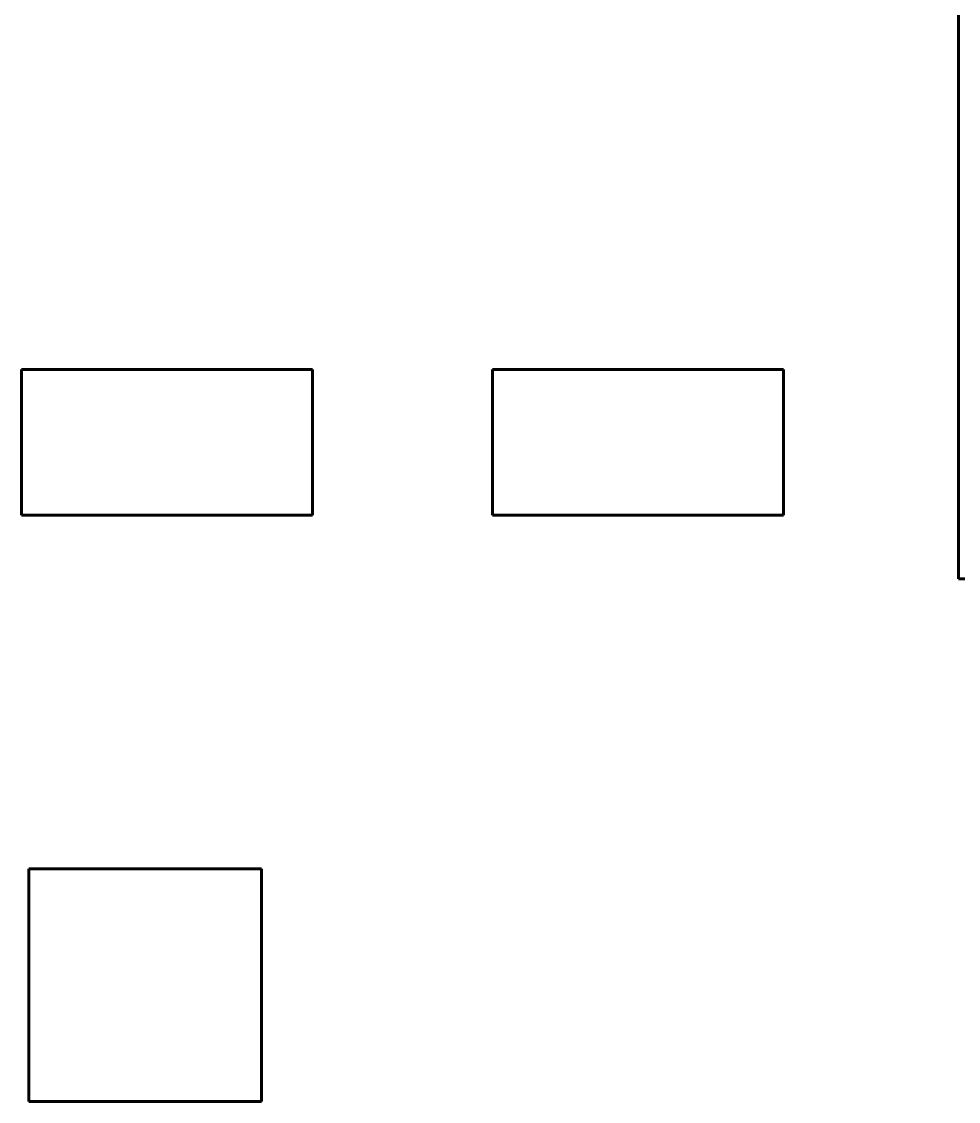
# Model space of a CAD drawing. Extents: x 0 to 297, y 0 to 292.
# Drawn here: x 153.12 to 161.17, y 93.53 to 102.81 of the extents above; entities that cross this region are included whole.
import ezdxf

# ---------------------------------------------------------------- set-up
doc = ezdxf.new("R2010")
doc.units = 0
doc.header["$MEASUREMENT"] = 0
doc.linetypes.add('K5LT_BASIC', pattern=[0])
doc.layers.add('Системный слой', color=7, linetype='Continuous')

# ---------------------------------------------------------------- blocks, each defined once
blk = doc.blocks.new('*U')
at = {"layer": 'Системный слой', "linetype": 'K5LT_BASIC', "lineweight": 60}
for p, q in [((155.6199, 99.8165), (153.1199, 99.8165)), ((153.1199, 99.8165), (153.1199, 98.5665)), ((155.6199, 98.5665), (155.6199, 99.8165)), ((159.6669, 99.8165), (157.1669, 99.8165)), ((157.1669, 99.8165), (157.1669, 98.5665)), ((159.6669, 98.5665), (159.6669, 99.8165)), ((153.1199, 98.5665), (155.6199, 98.5665)), ((157.1669, 98.5665), (159.6669, 98.5665)), ((155.1815, 95.5252), (153.1815, 95.5252)), ((153.1815, 95.5252), (153.1815, 93.5252)), ((155.1815, 93.5252), (155.1815, 95.5252)), ((153.1815, 93.5252), (155.1815, 93.5252))]:
    blk.add_line(p, q, dxfattribs=at)

msp = doc.modelspace()

# ---------------------------------------------------------------- linework, layer by layer
at = {"layer": 'Системный слой', "linetype": 'K5LT_BASIC', "lineweight": 60}
for q in [(161.1706, 112.0189), (169.1706, 98.0189)]:
    msp.add_line((161.1706, 98.0185), q, dxfattribs=at)

# ---------------------------------------------------------------- block references
at = {"layer": 'Системный слой'}
msp.add_blockref('*U', (0, 0), dxfattribs=at)
msp.add_blockref('*U', (0, 0), dxfattribs=at)
msp.add_blockref('*U', (0, 0), dxfattribs=at)
msp.add_blockref('*U', (0, 0), dxfattribs=at)
msp.add_blockref('*U', (0, 0), dxfattribs=at)
msp.add_blockref('*U', (0, 0), dxfattribs=at)
msp.add_blockref('*U', (0, 0), dxfattribs=at)
msp.add_blockref('*U', (0, 0), dxfattribs=at)
msp.add_blockref('*U', (0, 0), dxfattribs=at)
msp.add_blockref('*U', (0, 0), dxfattribs=at)
msp.add_blockref('*U', (0, 0), dxfattribs=at)
msp.add_blockref('*U', (0, 0), dxfattribs=at)
msp.add_blockref('*U', (0, 0), dxfattribs=at)
msp.add_blockref('*U', (0, 0), dxfattribs=at)
msp.add_blockref('*U', (0, 0), dxfattribs=at)
msp.add_blockref('*U', (0, 0), dxfattribs=at)
msp.add_blockref('*U', (0, 0), dxfattribs=at)
msp.add_blockref('*U', (0, 0), dxfattribs=at)
msp.add_blockref('*U', (0, 0), dxfattribs=at)
msp.add_blockref('*U', (0, 0), dxfattribs=at)
msp.add_blockref('*U', (0, 0), dxfattribs=at)
msp.add_blockref('*U', (0, 0), dxfattribs=at)
msp.add_blockref('*U', (0, 0), dxfattribs=at)
msp.add_blockref('*U', (0, 0), dxfattribs=at)
msp.add_blockref('*U', (0, 0), dxfattribs=at)
msp.add_blockref('*U', (0, 0), dxfattribs=at)
msp.add_blockref('*U', (0, 0), dxfattribs=at)
msp.add_blockref('*U', (0, 0), dxfattribs=at)
msp.add_blockref('*U', (0, 0), dxfattribs=at)
msp.add_blockref('*U', (0, 0), dxfattribs=at)
msp.add_blockref('*U', (0, 0), dxfattribs=at)
msp.add_blockref('*U', (0, 0), dxfattribs=at)
msp.add_blockref('*U', (0, 0), dxfattribs=at)
msp.add_blockref('*U', (0, 0), dxfattribs=at)
msp.add_blockref('*U', (0, 0), dxfattribs=at)
msp.add_blockref('*U', (0, 0), dxfattribs=at)
msp.add_blockref('*U', (0, 0), dxfattribs=at)
msp.add_blockref('*U', (0, 0), dxfattribs=at)
msp.add_blockref('*U', (0, 0), dxfattribs=at)
msp.add_blockref('*U', (0, 0), dxfattribs=at)
msp.add_blockref('*U', (0, 0), dxfattribs=at)
msp.add_blockref('*U', (0, 0), dxfattribs=at)
msp.add_blockref('*U', (0, 0), dxfattribs=at)
msp.add_blockref('*U', (0, 0), dxfattribs=at)
msp.add_blockref('*U', (0, 0), dxfattribs=at)
msp.add_blockref('*U', (0, 0), dxfattribs=at)
msp.add_blockref('*U', (0, 0), dxfattribs=at)
msp.add_blockref('*U', (0, 0), dxfattribs=at)
msp.add_blockref('*U', (0, 0), dxfattribs=at)
msp.add_blockref('*U', (0, 0), dxfattribs=at)
msp.add_blockref('*U', (0, 0), dxfattribs=at)
msp.add_blockref('*U', (0, 0), dxfattribs=at)
msp.add_blockref('*U', (0, 0), dxfattribs=at)
msp.add_blockref('*U', (0, 0), dxfattribs=at)
msp.add_blockref('*U', (0, 0), dxfattribs=at)
msp.add_blockref('*U', (0, 0), dxfattribs=at)
msp.add_blockref('*U', (0, 0), dxfattribs=at)
msp.add_blockref('*U', (0, 0), dxfattribs=at)
msp.add_blockref('*U', (0, 0), dxfattribs=at)
msp.add_blockref('*U', (0, 0), dxfattribs=at)
msp.add_blockref('*U', (0, 0), dxfattribs=at)
msp.add_blockref('*U', (0, 0), dxfattribs=at)
msp.add_blockref('*U', (0, 0), dxfattribs=at)
msp.add_blockref('*U', (0, 0), dxfattribs=at)
msp.add_blockref('*U', (0, 0), dxfattribs=at)
msp.add_blockref('*U', (0, 0), dxfattribs=at)
msp.add_blockref('*U', (0, 0), dxfattribs=at)
msp.add_blockref('*U', (0, 0), dxfattribs=at)
msp.add_blockref('*U', (0, 0), dxfattribs=at)
msp.add_blockref('*U', (0, 0), dxfattribs=at)
msp.add_blockref('*U', (0, 0), dxfattribs=at)
msp.add_blockref('*U', (0, 0), dxfattribs=at)
msp.add_blockref('*U', (0, 0), dxfattribs=at)
msp.add_blockref('*U', (0, 0), dxfattribs=at)
msp.add_blockref('*U', (0, 0), dxfattribs=at)
msp.add_blockref('*U', (0, 0), dxfattribs=at)
msp.add_blockref('*U', (0, 0), dxfattribs=at)
msp.add_blockref('*U', (0, 0), dxfattribs=at)
msp.add_blockref('*U', (0, 0), dxfattribs=at)
msp.add_blockref('*U', (0, 0), dxfattribs=at)
msp.add_blockref('*U', (0, 0), dxfattribs=at)
msp.add_blockref('*U', (0, 0), dxfattribs=at)
msp.add_blockref('*U', (0, 0), dxfattribs=at)
msp.add_blockref('*U', (0, 0), dxfattribs=at)
msp.add_blockref('*U', (0, 0), dxfattribs=at)
msp.add_blockref('*U', (0, 0), dxfattribs=at)
msp.add_blockref('*U', (0, 0), dxfattribs=at)
msp.add_blockref('*U', (0, 0), dxfattribs=at)
msp.add_blockref('*U', (0, 0), dxfattribs=at)
msp.add_blockref('*U', (0, 0), dxfattribs=at)
msp.add_blockref('*U', (0, 0), dxfattribs=at)
msp.add_blockref('*U', (0, 0), dxfattribs=at)
msp.add_blockref('*U', (0, 0), dxfattribs=at)
msp.add_blockref('*U', (0, 0), dxfattribs=at)
msp.add_blockref('*U', (0, 0), dxfattribs=at)
msp.add_blockref('*U', (0, 0), dxfattribs=at)
msp.add_blockref('*U', (0, 0), dxfattribs=at)
msp.add_blockref('*U', (0, 0), dxfattribs=at)
msp.add_blockref('*U', (0, 0), dxfattribs=at)
msp.add_blockref('*U', (0, 0), dxfattribs=at)
msp.add_blockref('*U', (0, 0), dxfattribs=at)
msp.add_blockref('*U', (0, 0), dxfattribs=at)
msp.add_blockref('*U', (0, 0), dxfattribs=at)
msp.add_blockref('*U', (0, 0), dxfattribs=at)
msp.add_blockref('*U', (0, 0), dxfattribs=at)
msp.add_blockref('*U', (0, 0), dxfattribs=at)
msp.add_blockref('*U', (0, 0), dxfattribs=at)
msp.add_blockref('*U', (0, 0), dxfattribs=at)
msp.add_blockref('*U', (0, 0), dxfattribs=at)
msp.add_blockref('*U', (0, 0), dxfattribs=at)
msp.add_blockref('*U', (0, 0), dxfattribs=at)
msp.add_blockref('*U', (0, 0), dxfattribs=at)
msp.add_blockref('*U', (0, 0), dxfattribs=at)
msp.add_blockref('*U', (0, 0), dxfattribs=at)
msp.add_blockref('*U', (0, 0), dxfattribs=at)
msp.add_blockref('*U', (0, 0), dxfattribs=at)
msp.add_blockref('*U', (0, 0), dxfattribs=at)
msp.add_blockref('*U', (0, 0), dxfattribs=at)
msp.add_blockref('*U', (0, 0), dxfattribs=at)
msp.add_blockref('*U', (0, 0), dxfattribs=at)
msp.add_blockref('*U', (0, 0), dxfattribs=at)
msp.add_blockref('*U', (0, 0), dxfattribs=at)
msp.add_blockref('*U', (0, 0), dxfattribs=at)
msp.add_blockref('*U', (0, 0), dxfattribs=at)
msp.add_blockref('*U', (0, 0), dxfattribs=at)
msp.add_blockref('*U', (0, 0), dxfattribs=at)
msp.add_blockref('*U', (0, 0), dxfattribs=at)
msp.add_blockref('*U', (0, 0), dxfattribs=at)
msp.add_blockref('*U', (0, 0), dxfattribs=at)
msp.add_blockref('*U', (0, 0), dxfattribs=at)
msp.add_blockref('*U', (0, 0), dxfattribs=at)
msp.add_blockref('*U', (0, 0), dxfattribs=at)
msp.add_blockref('*U', (0, 0), dxfattribs=at)
msp.add_blockref('*U', (0, 0), dxfattribs=at)
msp.add_blockref('*U', (0, 0), dxfattribs=at)
msp.add_blockref('*U', (0, 0), dxfattribs=at)
msp.add_blockref('*U', (0, 0), dxfattribs=at)
msp.add_blockref('*U', (0, 0), dxfattribs=at)
msp.add_blockref('*U', (0, 0), dxfattribs=at)
msp.add_blockref('*U', (0, 0), dxfattribs=at)
msp.add_blockref('*U', (0, 0), dxfattribs=at)
msp.add_blockref('*U', (0, 0), dxfattribs=at)
msp.add_blockref('*U', (0, 0), dxfattribs=at)
msp.add_blockref('*U', (0, 0), dxfattribs=at)
msp.add_blockref('*U', (0, 0), dxfattribs=at)
msp.add_blockref('*U', (0, 0), dxfattribs=at)
msp.add_blockref('*U', (0, 0), dxfattribs=at)
msp.add_blockref('*U', (0, 0), dxfattribs=at)
msp.add_blockref('*U', (0, 0), dxfattribs=at)
msp.add_blockref('*U', (0, 0), dxfattribs=at)
msp.add_blockref('*U', (0, 0), dxfattribs=at)
msp.add_blockref('*U', (0, 0), dxfattribs=at)
msp.add_blockref('*U', (0, 0), dxfattribs=at)
msp.add_blockref('*U', (0, 0), dxfattribs=at)
msp.add_blockref('*U', (0, 0), dxfattribs=at)
msp.add_blockref('*U', (0, 0), dxfattribs=at)
msp.add_blockref('*U', (0, 0), dxfattribs=at)
msp.add_blockref('*U', (0, 0), dxfattribs=at)
msp.add_blockref('*U', (0, 0), dxfattribs=at)
msp.add_blockref('*U', (0, 0), dxfattribs=at)
msp.add_blockref('*U', (0, 0), dxfattribs=at)
msp.add_blockref('*U', (0, 0), dxfattribs=at)
msp.add_blockref('*U', (0, 0), dxfattribs=at)
msp.add_blockref('*U', (0, 0), dxfattribs=at)
msp.add_blockref('*U', (0, 0), dxfattribs=at)
msp.add_blockref('*U', (0, 0), dxfattribs=at)
msp.add_blockref('*U', (0, 0), dxfattribs=at)
msp.add_blockref('*U', (0, 0), dxfattribs=at)
msp.add_blockref('*U', (0, 0), dxfattribs=at)
msp.add_blockref('*U', (0, 0), dxfattribs=at)
msp.add_blockref('*U', (0, 0), dxfattribs=at)
msp.add_blockref('*U', (0, 0), dxfattribs=at)
msp.add_blockref('*U', (0, 0), dxfattribs=at)
msp.add_blockref('*U', (0, 0), dxfattribs=at)
msp.add_blockref('*U', (0, 0), dxfattribs=at)
msp.add_blockref('*U', (0, 0), dxfattribs=at)
msp.add_blockref('*U', (0, 0), dxfattribs=at)
msp.add_blockref('*U', (0, 0), dxfattribs=at)
msp.add_blockref('*U', (0, 0), dxfattribs=at)
msp.add_blockref('*U', (0, 0), dxfattribs=at)
msp.add_blockref('*U', (0, 0), dxfattribs=at)
msp.add_blockref('*U', (0, 0), dxfattribs=at)
msp.add_blockref('*U', (0, 0), dxfattribs=at)
msp.add_blockref('*U', (0, 0), dxfattribs=at)
msp.add_blockref('*U', (0, 0), dxfattribs=at)
msp.add_blockref('*U', (0, 0), dxfattribs=at)
msp.add_blockref('*U', (0, 0), dxfattribs=at)
msp.add_blockref('*U', (0, 0), dxfattribs=at)
msp.add_blockref('*U', (0, 0), dxfattribs=at)
msp.add_blockref('*U', (0, 0), dxfattribs=at)
msp.add_blockref('*U', (0, 0), dxfattribs=at)
msp.add_blockref('*U', (0, 0), dxfattribs=at)
msp.add_blockref('*U', (0, 0), dxfattribs=at)
msp.add_blockref('*U', (0, 0), dxfattribs=at)
msp.add_blockref('*U', (0, 0), dxfattribs=at)
msp.add_blockref('*U', (0, 0), dxfattribs=at)
msp.add_blockref('*U', (0, 0), dxfattribs=at)
msp.add_blockref('*U', (0, 0), dxfattribs=at)
msp.add_blockref('*U', (0, 0), dxfattribs=at)
msp.add_blockref('*U', (0, 0), dxfattribs=at)
msp.add_blockref('*U', (0, 0), dxfattribs=at)
msp.add_blockref('*U', (0, 0), dxfattribs=at)
msp.add_blockref('*U', (0, 0), dxfattribs=at)
msp.add_blockref('*U', (0, 0), dxfattribs=at)
msp.add_blockref('*U', (0, 0), dxfattribs=at)
msp.add_blockref('*U', (0, 0), dxfattribs=at)
msp.add_blockref('*U', (0, 0), dxfattribs=at)
msp.add_blockref('*U', (0, 0), dxfattribs=at)
msp.add_blockref('*U', (0, 0), dxfattribs=at)
msp.add_blockref('*U', (0, 0), dxfattribs=at)
msp.add_blockref('*U', (0, 0), dxfattribs=at)
msp.add_blockref('*U', (0, 0), dxfattribs=at)
msp.add_blockref('*U', (0, 0), dxfattribs=at)
msp.add_blockref('*U', (0, 0), dxfattribs=at)
msp.add_blockref('*U', (0, 0), dxfattribs=at)
msp.add_blockref('*U', (0, 0), dxfattribs=at)
msp.add_blockref('*U', (0, 0), dxfattribs=at)
msp.add_blockref('*U', (0, 0), dxfattribs=at)
msp.add_blockref('*U', (0, 0), dxfattribs=at)
msp.add_blockref('*U', (0, 0), dxfattribs=at)
msp.add_blockref('*U', (0, 0), dxfattribs=at)
msp.add_blockref('*U', (0, 0), dxfattribs=at)
msp.add_blockref('*U', (0, 0), dxfattribs=at)
msp.add_blockref('*U', (0, 0), dxfattribs=at)
msp.add_blockref('*U', (0, 0), dxfattribs=at)
msp.add_blockref('*U', (0, 0), dxfattribs=at)
msp.add_blockref('*U', (0, 0), dxfattribs=at)
msp.add_blockref('*U', (0, 0), dxfattribs=at)
msp.add_blockref('*U', (0, 0), dxfattribs=at)
msp.add_blockref('*U', (0, 0), dxfattribs=at)
msp.add_blockref('*U', (0, 0), dxfattribs=at)
msp.add_blockref('*U', (0, 0), dxfattribs=at)
msp.add_blockref('*U', (0, 0), dxfattribs=at)
msp.add_blockref('*U', (0, 0), dxfattribs=at)
msp.add_blockref('*U', (0, 0), dxfattribs=at)
msp.add_blockref('*U', (0, 0), dxfattribs=at)
msp.add_blockref('*U', (0, 0), dxfattribs=at)
msp.add_blockref('*U', (0, 0), dxfattribs=at)
msp.add_blockref('*U', (0, 0), dxfattribs=at)
msp.add_blockref('*U', (0, 0), dxfattribs=at)
msp.add_blockref('*U', (0, 0), dxfattribs=at)
msp.add_blockref('*U', (0, 0), dxfattribs=at)
msp.add_blockref('*U', (0, 0), dxfattribs=at)
msp.add_blockref('*U', (0, 0), dxfattribs=at)
msp.add_blockref('*U', (0, 0), dxfattribs=at)
msp.add_blockref('*U', (0, 0), dxfattribs=at)
msp.add_blockref('*U', (0, 0), dxfattribs=at)
msp.add_blockref('*U', (0, 0), dxfattribs=at)
msp.add_blockref('*U', (0, 0), dxfattribs=at)
msp.add_blockref('*U', (0, 0), dxfattribs=at)
msp.add_blockref('*U', (0, 0), dxfattribs=at)
msp.add_blockref('*U', (0, 0), dxfattribs=at)
msp.add_blockref('*U', (0, 0), dxfattribs=at)
msp.add_blockref('*U', (0, 0), dxfattribs=at)
msp.add_blockref('*U', (0, 0), dxfattribs=at)
msp.add_blockref('*U', (0, 0), dxfattribs=at)
msp.add_blockref('*U', (0, 0), dxfattribs=at)
msp.add_blockref('*U', (0, 0), dxfattribs=at)
msp.add_blockref('*U', (0, 0), dxfattribs=at)
msp.add_blockref('*U', (0, 0), dxfattribs=at)
msp.add_blockref('*U', (0, 0), dxfattribs=at)
msp.add_blockref('*U', (0, 0), dxfattribs=at)
msp.add_blockref('*U', (0, 0), dxfattribs=at)
msp.add_blockref('*U', (0, 0), dxfattribs=at)
msp.add_blockref('*U', (0, 0), dxfattribs=at)
msp.add_blockref('*U', (0, 0), dxfattribs=at)
msp.add_blockref('*U', (0, 0), dxfattribs=at)
msp.add_blockref('*U', (0, 0), dxfattribs=at)
msp.add_blockref('*U', (0, 0), dxfattribs=at)
msp.add_blockref('*U', (0, 0), dxfattribs=at)
msp.add_blockref('*U', (0, 0), dxfattribs=at)
msp.add_blockref('*U', (0, 0), dxfattribs=at)
msp.add_blockref('*U', (0, 0), dxfattribs=at)
msp.add_blockref('*U', (0, 0), dxfattribs=at)
msp.add_blockref('*U', (0, 0), dxfattribs=at)
msp.add_blockref('*U', (0, 0), dxfattribs=at)
msp.add_blockref('*U', (0, 0), dxfattribs=at)
msp.add_blockref('*U', (0, 0), dxfattribs=at)
msp.add_blockref('*U', (0, 0), dxfattribs=at)
msp.add_blockref('*U', (0, 0), dxfattribs=at)
msp.add_blockref('*U', (0, 0), dxfattribs=at)
msp.add_blockref('*U', (0, 0), dxfattribs=at)
msp.add_blockref('*U', (0, 0), dxfattribs=at)
msp.add_blockref('*U', (0, 0), dxfattribs=at)
msp.add_blockref('*U', (0, 0), dxfattribs=at)
msp.add_blockref('*U', (0, 0), dxfattribs=at)
msp.add_blockref('*U', (0, 0), dxfattribs=at)
msp.add_blockref('*U', (0, 0), dxfattribs=at)
msp.add_blockref('*U', (0, 0), dxfattribs=at)
msp.add_blockref('*U', (0, 0), dxfattribs=at)
msp.add_blockref('*U', (0, 0), dxfattribs=at)
msp.add_blockref('*U', (0, 0), dxfattribs=at)
msp.add_blockref('*U', (0, 0), dxfattribs=at)
msp.add_blockref('*U', (0, 0), dxfattribs=at)
msp.add_blockref('*U', (0, 0), dxfattribs=at)
msp.add_blockref('*U', (0, 0), dxfattribs=at)
msp.add_blockref('*U', (0, 0), dxfattribs=at)
msp.add_blockref('*U', (0, 0), dxfattribs=at)
msp.add_blockref('*U', (0, 0), dxfattribs=at)
msp.add_blockref('*U', (0, 0), dxfattribs=at)
msp.add_blockref('*U', (0, 0), dxfattribs=at)
msp.add_blockref('*U', (0, 0), dxfattribs=at)
msp.add_blockref('*U', (0, 0), dxfattribs=at)
msp.add_blockref('*U', (0, 0), dxfattribs=at)
msp.add_blockref('*U', (0, 0), dxfattribs=at)
msp.add_blockref('*U', (0, 0), dxfattribs=at)
msp.add_blockref('*U', (0, 0), dxfattribs=at)
msp.add_blockref('*U', (0, 0), dxfattribs=at)
msp.add_blockref('*U', (0, 0), dxfattribs=at)
msp.add_blockref('*U', (0, 0), dxfattribs=at)
msp.add_blockref('*U', (0, 0), dxfattribs=at)
msp.add_blockref('*U', (0, 0), dxfattribs=at)
msp.add_blockref('*U', (0, 0), dxfattribs=at)
msp.add_blockref('*U', (0, 0), dxfattribs=at)
msp.add_blockref('*U', (0, 0), dxfattribs=at)
msp.add_blockref('*U', (0, 0), dxfattribs=at)
msp.add_blockref('*U', (0, 0), dxfattribs=at)
msp.add_blockref('*U', (0, 0), dxfattribs=at)
msp.add_blockref('*U', (0, 0), dxfattribs=at)
msp.add_blockref('*U', (0, 0), dxfattribs=at)
msp.add_blockref('*U', (0, 0), dxfattribs=at)
msp.add_blockref('*U', (0, 0), dxfattribs=at)
msp.add_blockref('*U', (0, 0), dxfattribs=at)
msp.add_blockref('*U', (0, 0), dxfattribs=at)
msp.add_blockref('*U', (0, 0), dxfattribs=at)
msp.add_blockref('*U', (0, 0), dxfattribs=at)
msp.add_blockref('*U', (0, 0), dxfattribs=at)
msp.add_blockref('*U', (0, 0), dxfattribs=at)
msp.add_blockref('*U', (0, 0), dxfattribs=at)
msp.add_blockref('*U', (0, 0), dxfattribs=at)
msp.add_blockref('*U', (0, 0), dxfattribs=at)
msp.add_blockref('*U', (0, 0), dxfattribs=at)
msp.add_blockref('*U', (0, 0), dxfattribs=at)
msp.add_blockref('*U', (0, 0), dxfattribs=at)
msp.add_blockref('*U', (0, 0), dxfattribs=at)
msp.add_blockref('*U', (0, 0), dxfattribs=at)
msp.add_blockref('*U', (0, 0), dxfattribs=at)
msp.add_blockref('*U', (0, 0), dxfattribs=at)
msp.add_blockref('*U', (0, 0), dxfattribs=at)
msp.add_blockref('*U', (0, 0), dxfattribs=at)
msp.add_blockref('*U', (0, 0), dxfattribs=at)
msp.add_blockref('*U', (0, 0), dxfattribs=at)
msp.add_blockref('*U', (0, 0), dxfattribs=at)
msp.add_blockref('*U', (0, 0), dxfattribs=at)
msp.add_blockref('*U', (0, 0), dxfattribs=at)
msp.add_blockref('*U', (0, 0), dxfattribs=at)
msp.add_blockref('*U', (0, 0), dxfattribs=at)
msp.add_blockref('*U', (0, 0), dxfattribs=at)
msp.add_blockref('*U', (0, 0), dxfattribs=at)
msp.add_blockref('*U', (0, 0), dxfattribs=at)
msp.add_blockref('*U', (0, 0), dxfattribs=at)
msp.add_blockref('*U', (0, 0), dxfattribs=at)
msp.add_blockref('*U', (0, 0), dxfattribs=at)
msp.add_blockref('*U', (0, 0), dxfattribs=at)
msp.add_blockref('*U', (0, 0), dxfattribs=at)
msp.add_blockref('*U', (0, 0), dxfattribs=at)
msp.add_blockref('*U', (0, 0), dxfattribs=at)
msp.add_blockref('*U', (0, 0), dxfattribs=at)
msp.add_blockref('*U', (0, 0), dxfattribs=at)
msp.add_blockref('*U', (0, 0), dxfattribs=at)
msp.add_blockref('*U', (0, 0), dxfattribs=at)
msp.add_blockref('*U', (0, 0), dxfattribs=at)
msp.add_blockref('*U', (0, 0), dxfattribs=at)
msp.add_blockref('*U', (0, 0), dxfattribs=at)

doc.saveas('drawing.dxf')
